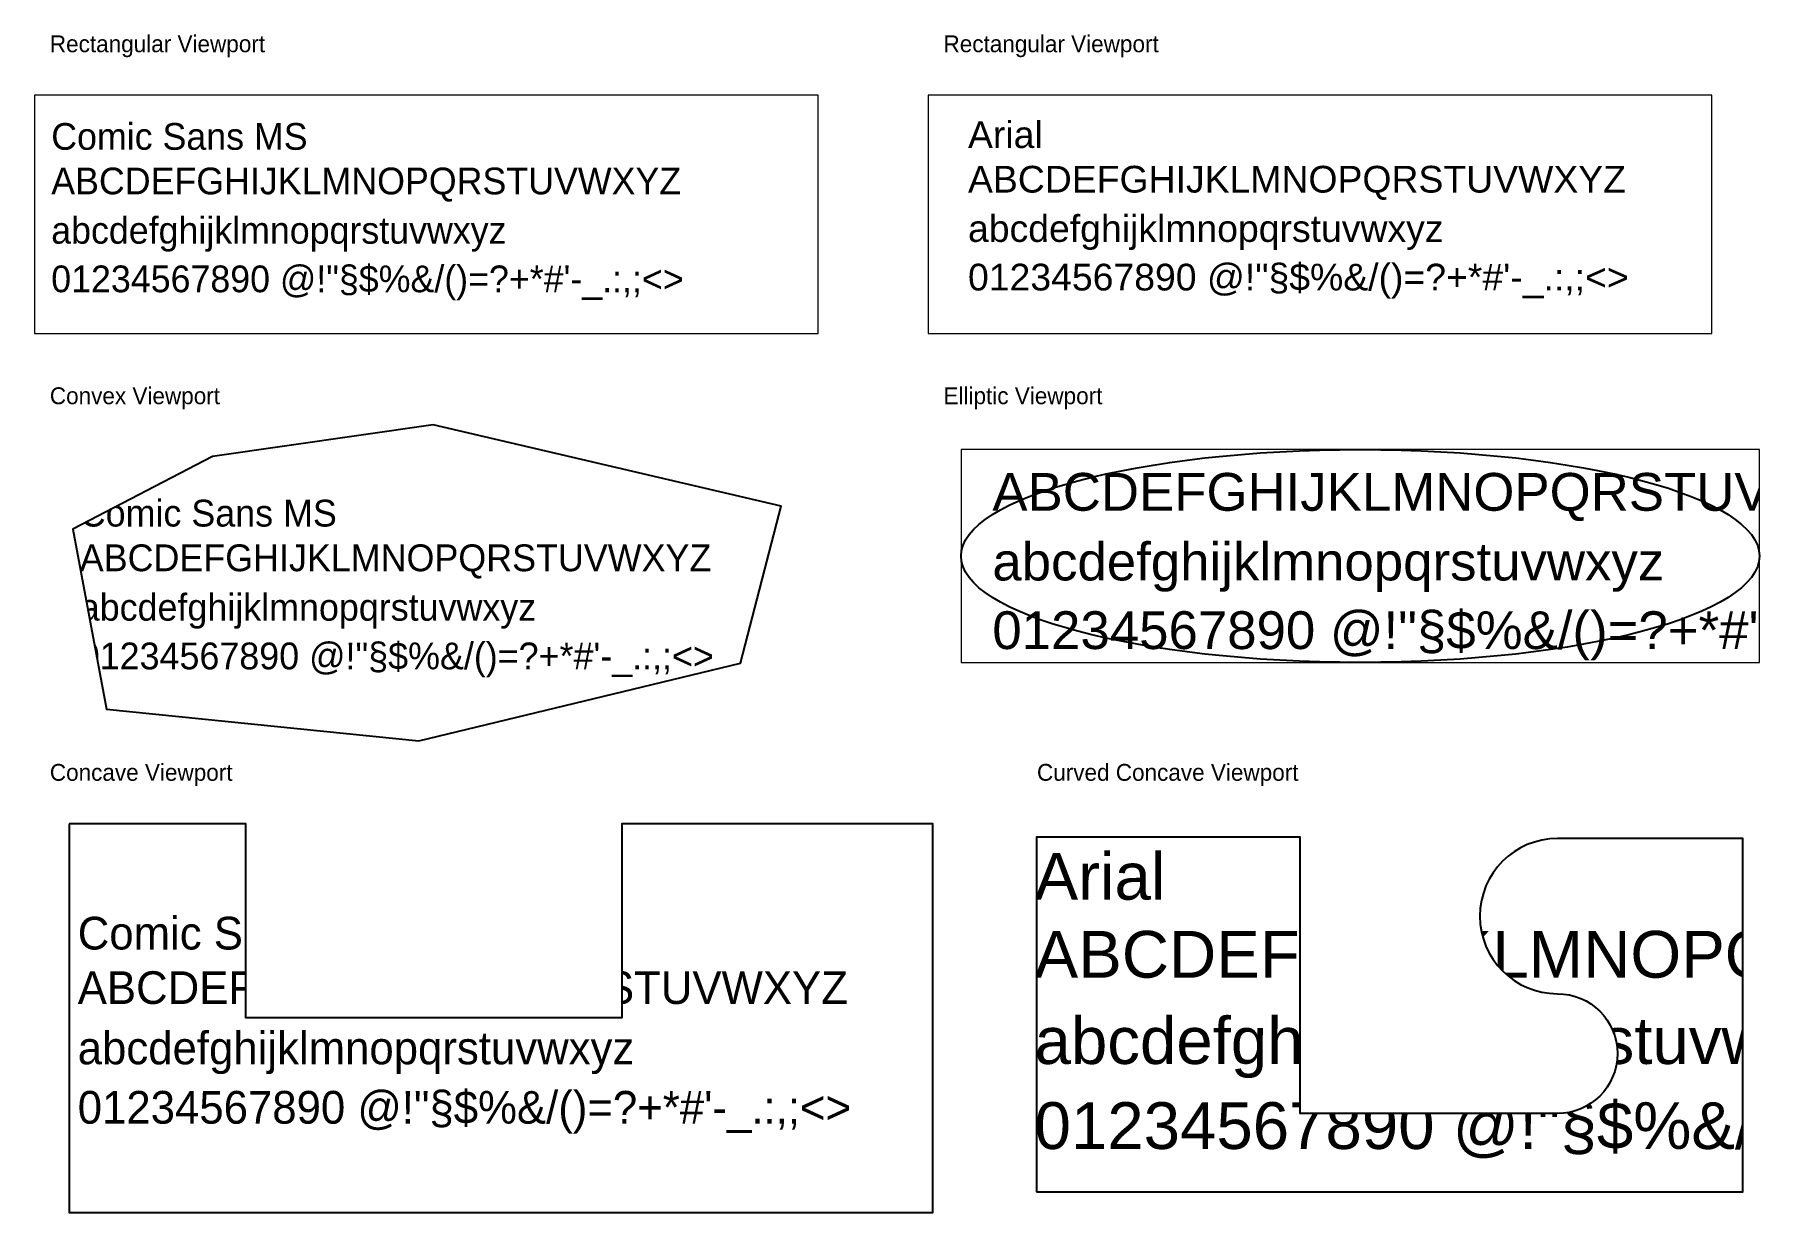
# Paper-space layout 'Layout1' of a CAD drawing. Header units: metres. Extents: x -4 to 252, y 5 to 180.
# The model-space entities are those that its viewports show. They can reach past a viewport. Long polylines and large blocks are cut down to what shows.
import ezdxf

# ---------------------------------------------------------------- set-up
doc = ezdxf.new("R2010")
doc.units = ezdxf.units.M
doc.styles.add('COMIC', font='comic.ttf')
doc.styles.get("Standard").update_dxf_attribs({"font": 'arial.ttf'})

msp = doc.modelspace()

# ---------------------------------------------------------------- texts
at = {"style": 'COMIC'}
for s, p in [('Comic Sans MS', (170.863, 236.503)), ('ABCDEFGHIJKLMNOPQRSTUVWXYZ', (170.863, 232.337)), ('abcdefghijklmnopqrstuvwxyz', (170.863, 227.727)), ('01234567890 @!"§$%&/()=?+*#\'-_.:,;<>', (170.863, 223.187))]:
    msp.add_text(s, height=2.5, dxfattribs=at).set_placement(p)
for s, p in [('Arial', (251.263, 236.503)), ('ABCDEFGHIJKLMNOPQRSTUVWXYZ', (251.263, 232.337)), ('abcdefghijklmnopqrstuvwxyz', (251.263, 227.727)), ('01234567890 @!"§$%&/()=?+*#\'-_.:,;<>', (251.263, 223.187))]:
    msp.add_text(s, height=2.5).set_placement(p)

psp = doc.layouts.get("Layout1")

# ---------------------------------------------------------------- linework, layer by layer
for points in [[(22.21, 117.17), (1.49, 106.42), (6.47, 79.66), (52.89, 74.94), (100.63, 86.48), (106.66, 109.83), (54.99, 121.89)], [(0.97, 62.62), (0.97, 4.92), (129.22, 4.92), (129.22, 62.62), (83.04, 62.62), (83.04, 33.85), (27.19, 33.85), (27.19, 62.62)]]:
    psp.add_lwpolyline(points, close=True)
psp.add_lwpolyline([(144.6, 8), (249.5, 8), (249.5, 60.45), (221.96, 60.45, 1), (221.96, 37.41, -1), (221.96, 19.61), (183.75, 19.61), (183.75, 60.64), (144.6, 60.64)], format="xyb", close=True)
psp.add_ellipse((192.68, 102.41), major_axis=(-59.29, 0), ratio=0.266561)

# ---------------------------------------------------------------- texts
at = {"style": 'COMIC'}
for s, p in [('Rectangular Viewport', (-1.92, 177.23)), ('Rectangular Viewport', (130.79, 177.23)), ('Convex Viewport', (-1.92, 124.96)), ('Elliptic Viewport', (130.79, 124.96)), ('Concave Viewport', (-1.92, 69.03)), ('Curved Concave Viewport', (144.67, 69.03))]:
    psp.add_text(s, height=2.5, dxfattribs=at).set_placement(p)

# ---------------------------------------------------------------- viewports
at = {"layer": '0'}
for center, size, view_center_point, view_height, status in [((53.98, 153.15), (116.37, 35.4019), (205.919, 230.467), 22.28346, 3), ((186.69, 153.15), (116.37, 35.4019), (284.159, 230.302), 22.28346, 6), ((192.68, 102.41), (118.58, 31.6078), (275.603, 229.342), 14.08056, 7)]:
    psp.add_viewport(center=center, size=size, view_center_point=view_center_point, view_height=view_height, status=status, dxfattribs=at)
for center, size, view_height, status, outline in [((54.08, 98.42), (105.17, 46.9463), 29.47347, 4, [(22.21, 117.17), (1.49, 106.42), (6.47, 79.66), (52.89, 74.94), (100.63, 86.48), (106.66, 109.83), (54.99, 121.89)]), ((65.09, 33.77), (128.25, 57.6994), 29.70547, 5, [(0.97, 62.62), (0.97, 4.92), (129.22, 4.92), (129.22, 62.62), (83.04, 62.62), (83.04, 33.85), (27.19, 33.85), (27.19, 62.62)])]:
    vp = psp.add_viewport(center=center, size=size, view_center_point=(203.23, 231.249), view_height=view_height, status=status, dxfattribs=at)
    vp.dxf.flags = 0x10000  # cut along an outline
    vp.dxf.clipping_boundary_handle = psp.add_lwpolyline(outline, format="xyb", close=True, dxfattribs={"invisible": 1}).dxf.handle
vp = psp.add_viewport(center=(197.05, 34.32), size=(104.91, 52.6413), view_center_point=(270.23, 230.37), view_height=18.93272, dxfattribs=at)
vp.dxf.flags = 0x10000  # cut along an outline
vp.dxf.clipping_boundary_handle = psp.add_lwpolyline([(144.6, 8), (249.5, 8), (249.5, 60.45), (221.96, 60.45, 1), (221.96, 37.41, -1), (221.96, 19.61), (183.75, 19.61), (183.75, 60.64), (144.6, 60.64)], format="xyb", close=True, dxfattribs={"invisible": 1}).dxf.handle

doc.saveas('drawing.dxf')
